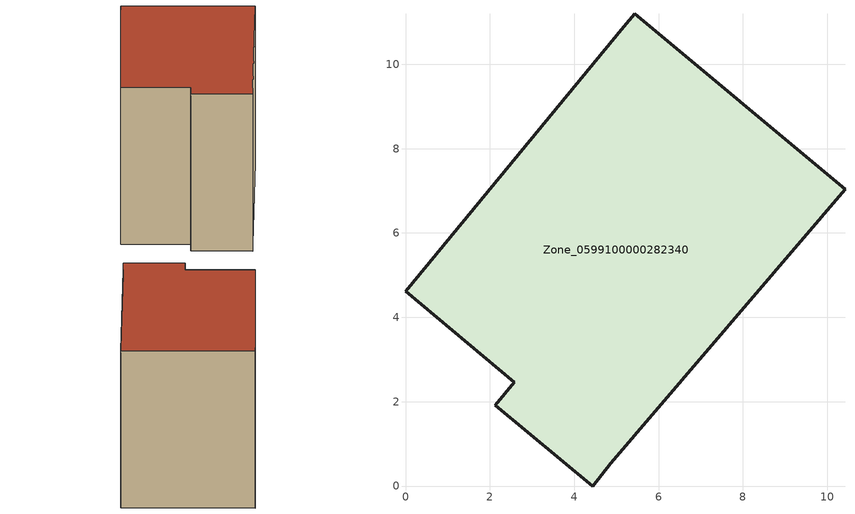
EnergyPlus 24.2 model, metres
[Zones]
Zone_0599100000282340
 floor ground (C_G): 4.44,0 2.13,1.92 2.58,2.46 0,4.62 5.18,10.89 5.43,11.19 10.42,7.03 4.87,0.54 z0
 wall outside (C_F): 2.13,1.92 4.44,0 4.87,0.54 10.42,7.03 5.43,11.19 5.18,10.89 0,4.62 2.58,2.46 2.13,1.92 z0:8.51
 roof outside (C_R): 10.42,7.03 5.43,11.19 5.18,10.89 0,4.62 2.58,2.46 2.13,1.92 4.44,0 4.87,0.54 z8.51
[BUILDING]
Pand.0599100000282340: North Axis=0; Terrain=City; Loads Convergence Tolerance Value=0.04; Temperature Convergence Tolerance Value=0.4; Solar Distribution=FullExterior; Maximum Number of Warmup Days=25; Minimum Number of Warmup Days=1
[Site:Location]
Rotterdam.The.Hague.AP_ZH_NLD Design_Conditions: Latitude=51.96; Longitude=4.45; Time Zone=1; Elevation=-4.5
[SITE:GROUNDTEMPERATURE:BUILDINGSURFACE]
18, 18, 18, 18, 18, 18, 18, 18, 18, 18, 18, 18
[MATERIAL] Thermal Absorptance=0.9; Solar Absorptance=0.7; Visible Absorptance=0.7
Name | Roughness | Thickness | Conductivity | Density | Specific Heat
G.TI.1946-1964 | MediumSmooth | 0.15 | 1 | 540 | 1210
F.TI.1946-1964 | Rough | 0.3 | 0.857143 | 1920 | 840
R.TI.1946-1964 | MediumRough | 0.2 | 0.277778 | 1500 | 1000
[CONSTRUCTION]
C_G: G.TI.1946-1964
C_F: F.TI.1946-1964
C_R: R.TI.1946-1964
[ZONE]
Zone_0599100000282340: Type=1; Multiplier=1; Ceiling Height=Autocalculate; Volume=Autocalculate; Floor Area=autocalculate; Part of Total Floor Area=Yes
[ZONEINFILTRATION:DESIGNFLOWRATE]
Infil_Zone_0599100000282340: Zone or ZoneList or Space or SpaceList=Zone_0599100000282340; Schedule=AlwaysOn; Design Flow Rate Calculation Method=Flow/Area; Flow Rate per Floor Area=0.003; Constant Term Coefficient=1; Temperature Term Coefficient=0; Velocity Term Coefficient=0; Velocity Squared Term Coefficient=0
[HVACTEMPLATE:ZONE:IDEALLOADSAIRSYSTEM]
Zone_0599100000282340: Maximum Heating Supply Air Temperature=50; Minimum Cooling Supply Air Temperature=13; Maximum Heating Supply Air Humidity Ratio=0.0156; Minimum Cooling Supply Air Humidity Ratio=0.0077; Heating Limit=NoLimit; Cooling Limit=NoLimit; Dehumidification Control Type=ConstantSensibleHeatRatio; Cooling Sensible Heat Ratio=0.7; Dehumidification Setpoint=60; Humidification Control Type=None; Humidification Setpoint=30; Outdoor Air Method=None; Outdoor Air Flow Rate per Person=0.00944; Outdoor Air Flow Rate per Zone Floor Area=0; Outdoor Air Flow Rate per Zone=0; Demand Controlled Ventilation Type=None; Outdoor Air Economizer Type=NoEconomizer; Heat Recovery Type=None; Sensible Heat Recovery Effectiveness=0.7; Latent Heat Recovery Effectiveness=0.65
[ZONECONTROL:THERMOSTAT]
ThermostatControl_Zone_0599100000282340: Zone or ZoneList=Zone_0599100000282340; Control Type Schedule=DualSetpointControlType; Control 1=Thermostat_Zone_0599100000282340; Temperature Difference Between Cutout And Setpoint=0
[THERMOSTATSETPOINT:DUALSETPOINT]
Thermostat_Zone_0599100000282340: Heating Setpoint Temperature Schedule=HeatingSetpoint_Zone_0599100000282340; Cooling Setpoint Temperature Schedule=CoolingSetpoint_Zone_0599100000282340
[SCHEDULE:COMPACT]
HeatingSetpoint_Zone_0599100000282340: Through: 12/31, For: AllDays, Until: 24:00, 21
CoolingSetpoint_Zone_0599100000282340: Through: 12/31, For: AllDays, Until: 24:00, 24
DualSetpointControlType: Through: 12/31, For: AllDays, Until: 24:00, 4
AlwaysOn: Through: 12/31, For: AllDays, Until: 24:00, 1
